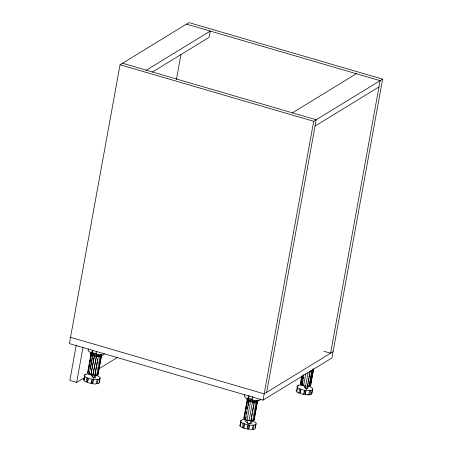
<?xml version="1.0" encoding="UTF-8"?>
<svg xmlns="http://www.w3.org/2000/svg" width="452" height="452" viewBox="0 0 452 452"><rect width="100%" height="100%" fill="white"/><g stroke="black" fill="none" stroke-linecap="round" stroke-linejoin="round"><path stroke-width="0.68" d="M95.914 374.968L95.53 377.753L93.66 378.036L90.564 374.228M245.504 419.202L245.199 421.45L247.978 423.394L251.606 423.321L252.159 420.75M120.057 64.76L69.388 343.588L263.036 400.127L331.943 357.961L382.612 79.134L188.964 22.6L120.057 64.76L313.705 121.294L382.612 79.134M76.179 345.571L69.845 380.426L76.642 382.409L83.829 378.013M76.642 382.409L82.976 347.554M88.281 348.972L88.129 350.944L91.677 353.317L92.423 352.826L92.875 350.328M89.745 372.623L89.496 374.007L88.038 373.301L87.615 372.606L91.135 353.227L91.479 353.306M83.292 379.465L83.778 380.188L84.507 376.188L84.829 376.663L84.106 380.669L84.592 381.392L86.162 382.019L86.891 378.019L88.146 378.516L87.422 382.522L91.236 383.516L91.965 379.516L93.366 379.725L92.637 383.725L94.75 384.042L96.293 383.85L97.022 379.849L98.044 379.72L97.316 383.72L96.191 383.16M88.112 371.346L88.366 369.962M88.615 368.572L89.247 365.109M89.496 363.724L90.129 360.261M90.377 358.871L90.632 357.487M90.886 356.103L91.135 354.713M89.971 361.594L90.225 360.21M90.852 356.741L91.106 355.357M88.038 373.301L92.248 350.187M94.903 353.052L94.451 355.283L91.852 353.91L92.044 352.842M88.236 378.318L87.631 381.652L86.162 382.019M94.395 355.854L90.925 374.663L89.202 374.024L93.016 353.046M90.377 369.16L90.626 367.775M90.88 366.386L91.507 362.922M91.762 361.538L92.389 358.069M92.643 356.684L92.892 355.3L92.603 355.312M93.112 354.097L93.304 353.029M90.925 374.663L94.327 355.95L93.18 355.526M94.451 355.283L94.835 353.148M104.152 353.492L103.92 354.741L102.355 355.001L95.931 354.526L96.502 351.402M91.236 383.516L91.332 381.398M92.948 375.115L96.349 356.408L98.355 356.611L94.96 375.318L92.948 375.115L96.412 356.306M98.768 354.34L98.48 355.944L96.468 355.741L96.762 354.136M96.468 355.741L96.824 354.04M92.637 383.725L93.101 379.601M94.96 375.318L95.389 371.73M95.638 370.346L96.27 366.883M96.519 365.493L97.152 362.029M97.4 360.645L97.655 359.261M98.48 355.944L98.474 354.752M101.485 354.453L97.768 374.894L97.423 374.815L98.14 374.329L101.666 354.95L100.943 355.441L101.288 355.515L100.174 355.865L100.169 354.673M94.756 375.2L96.649 375.245L100.05 356.532L98.355 356.611M100.174 355.865L100.367 354.797M100.067 360.267L100.321 358.877M97.796 374.25L100.949 356.927M176.399 79.597L180.936 54.635M244.543 394.59L244.317 395.845L245.024 397.348L247.843 398.907L248.583 398.421L249.041 395.918M249.182 398.636L245.368 419.614L245.656 419.603L244.233 418.902L243.82 418.207L247.346 398.833L247.752 399.523L249.176 400.223L248.888 400.235L252.566 401.308L254.549 401.506L254.747 400.438M239.549 425.083L240.018 425.801L240.746 421.801L241.057 422.275L240.328 426.276L240.797 426.993L242.34 427.615L243.069 423.614L244.04 423.366M244.956 413.49L245.21 412.1M245.459 410.715L246.091 407.252M246.34 405.862L246.594 404.478M247.227 401.014L247.476 399.63M245.922 408.585L246.176 407.195M246.803 403.732L247.058 402.348M244.233 418.902L248.414 395.782M248.041 399.506L248.233 398.444M252.227 428.716L253.329 429.27L254.058 425.264L253.047 425.4L252.318 429.4L248.707 429.287L249.436 425.287L248.052 425.083L247.323 429.084L243.571 428.106L244.3 424.106L243.069 423.614M244.283 424.575L243.797 427.247L242.34 427.615M245.905 418.213L246.159 416.829M246.786 413.365L247.041 411.975M247.668 408.512L247.922 407.128M248.171 405.743L248.803 402.274M245.368 419.614L247.058 420.241L251.035 398.636M252.708 396.347L252.024 400.099A8.774 2.684 10.3 0 0 259.923 400.286L260.149 399.031M247.442 426.97L247.685 425.637M254.239 402.054L251.029 420.885L249.046 420.688L252.922 399.613M248.707 429.287L249.188 425.174M251.029 420.885L251.34 417.993M251.589 416.608L252.222 413.139M252.47 411.755L253.606 405.517M253.86 404.133L254.109 402.743M254.549 401.506L254.549 400.319M257.719 400.512L256.227 401.427L256.227 400.235M250.837 420.761L252.702 420.801L256.103 402.094M256.227 401.427L256.42 400.359M254.233 416.219L254.487 414.834M255.114 411.365L255.369 409.981M255.996 406.517L256.25 405.133M257.132 401.794L253.86 419.812L254.199 419.891L257.595 401.178M252.702 420.801L253.815 420.45L257.533 400.009M255.838 424.456L254.86 429.072L253.329 429.27M256.007 424.055L255.278 428.055L255.533 427.445M263.036 400.127L313.705 121.294M266.657 392.336L316.191 119.78L122.537 63.24M303.761 374.646L301.874 385.042L302.156 385.031L300.733 384.33L300.326 383.635L301.71 376.013M296.049 390.511L296.523 391.229L297.246 387.228L297.557 387.703L296.834 391.703L297.303 392.421L298.845 393.042L299.574 389.042L300.8 389.534L300.077 393.534L303.829 394.511L304.558 390.511L305.936 390.714L305.207 394.72L308.823 394.828L309.552 390.827L310.564 390.697L309.835 394.698L308.733 394.144M300.733 384.33L302.247 376.013M301.021 384.313L302.529 375.996M300.422 392.008L300.789 390.003M302.411 383.641L303.038 380.177M303.292 378.793L303.541 377.409M301.874 385.042L303.563 385.669L305.767 373.793M303.942 392.398L304.185 391.065M310.304 371.069L307.535 386.313L305.552 386.115L308.01 372.855M305.207 394.72L305.688 390.601M307.535 386.313L307.84 383.42M308.094 382.036L308.722 378.567M308.976 377.183L309.603 373.719M309.857 372.329L310.112 370.945M313.343 369.25L310.321 385.884L309.208 386.228L311.908 370.171M309.208 386.228L312.23 369.6M312.501 371.945L312.75 370.561M313.259 369.301L310.36 385.24L310.699 385.319L313.722 368.685M312.343 389.884L311.36 394.5L309.835 394.698M312.513 389.483L311.784 393.483L312.038 392.873M99.508 381.895L99.265 382.505L99.994 378.505L98.858 383.528L97.316 383.72M249.753 423.609L251.431 420.733M302.783 384.697L306.253 389.036L308.27 385.59M91.767 375.64L93.66 378.036L95.349 375.166M250.527 401.438L248.769 400.901L249.052 400.89L247.634 400.189L247.221 399.5L247.56 399.574M247.058 420.241L249.046 420.688M303.563 385.669L305.614 386.019M95.931 354.526L96.671 354.04L92.423 352.826M146.318 70.184L210.265 31.058L209.123 37.335L152.352 72.071M292.404 112.836L356.351 73.71M315.05 126.051L378.991 86.925M98.813 368.843L117.384 357.481M333.084 351.69L264.177 393.85L70.529 337.316M304.428 386.658L306.253 389.036L308.094 387.912L307.637 387.59M297.727 386.081L298.354 385.793M241.221 420.654L241.848 420.366M84.97 375.036L85.597 374.748M96.649 375.245L97.768 374.894M298.845 393.042L300.303 392.675M243.571 428.106L244.543 427.863M307.337 386.194L309.015 386.11M254.357 401.387L256.03 401.303M91.852 353.91L91.135 353.227M98.282 355.82L99.971 355.741M89.202 374.024L89.496 374.007M303.202 385.149L299.36 385.031L296.84 386.177L298.088 388.087L302.529 389.873L308.083 390.692L312.151 390.166L312.824 388.539L309.795 386.573L307.801 386.053M245.419 419.682L242.86 419.603L240.334 420.75L241.588 422.66L246.029 424.439L251.578 425.264L255.646 424.733L256.324 423.112L253.295 421.145L251.962 420.801M90.496 374.115L86.609 373.985L84.078 375.132L85.383 377.053L89.908 378.861L95.541 379.708L99.643 379.194L100.299 377.561L97.197 375.572L95.847 375.216M254.431 402.173L251.188 401.585M305.083 393.935L303.699 393.732L303.829 394.511M248.577 428.507L247.199 428.304L247.323 429.084M91.095 382.731L92.496 382.94M300.326 383.635L300.665 383.714M309.982 385.805L310.321 385.884M94.513 355.187L96.536 355.639M256.877 401.664L257.216 401.743M87.615 372.606L87.959 372.685M90.993 374.567L93.01 375.019M243.82 418.207L244.159 418.286M253.476 420.377L253.815 420.45M248.583 398.421L252.171 399.438M186.484 24.12L380.132 80.654L330.604 353.21L323.83 351.232M307.722 394.274L308.823 394.828M91.016 353.893L91.44 354.588M253.787 419.196L254.199 419.891M246.521 419.857L247.978 423.394M93.174 376.748L93.66 378.036M305.789 387.754L306.253 389.036M258.047 400.427A5.616 1.718 10.3 0 1 256.764 401.489L254.419 401.619A5.616 1.718 10.3 0 1 247.08 398.472M257.922 401.093A5.616 1.718 10.3 0 1 251.442 401.896A5.616 1.718 10.3 0 1 247.397 398.777M91.174 353.17A5.537 1.695 10.3 0 0 90.682 353.978L91.694 354.995A5.797 1.774 10.3 0 0 95.327 356.317L100.598 356.6A5.531 1.689 10.3 0 0 101.87 355.538M90.863 352.865A5.537 1.695 10.3 0 0 90.807 353.311L91.812 354.328A5.797 1.774 10.3 0 0 96.914 355.916L99.626 356.057A5.526 1.689 10.3 0 0 101.988 354.871"/></g></svg>
